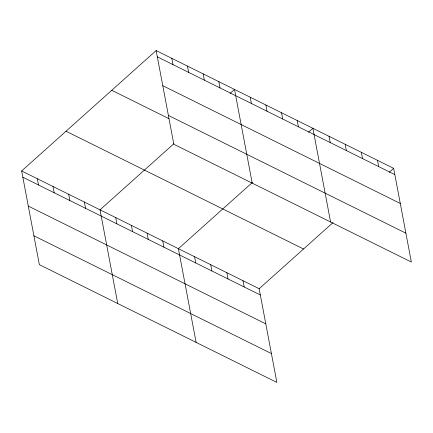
<?xml version="1.0" encoding="UTF-8"?>
<svg xmlns="http://www.w3.org/2000/svg" width="433" height="433" viewBox="0 0 433 433"><rect width="100%" height="100%" fill="white"/><g stroke="black" fill="none" stroke-linecap="round" stroke-linejoin="round"><path stroke-width="0.65" d="M21.65 170.954L259.156 288.724L276.866 382.431L39.354 264.66L21.65 170.954L156.134 50.569L393.646 168.34L411.35 262.046L173.844 144.276L156.134 50.569M173.909 143.686L100.028 209.821L117.733 303.528M230.075 93.404L234.513 89.431L252.217 183.137M252.287 182.547L178.407 248.683L196.111 342.389M308.453 132.271L312.891 128.298L330.595 222.005M259.156 288.724L333.037 222.589M389.207 172.312L393.646 168.34M157.32 56.837L394.826 174.607M162.77 85.691L400.281 203.461M168.388 115.422L405.9 233.192M111.757 90.297L169.032 118.696M66.032 131.226L303.538 248.997M22.835 177.221L260.341 294.992M28.286 206.081L265.797 323.852M33.904 235.806L271.41 353.577M377.495 160.329L378.68 166.597M361.344 152.319L362.529 158.592M345.193 144.313L346.378 150.581M329.042 136.303L330.227 142.571M297.217 120.52L298.402 126.793M281.542 112.748L282.722 119.021M265.862 104.975L267.047 111.249M250.187 97.203L251.373 103.471M218.838 81.658L220.024 87.926M243.005 280.714L244.19 286.987M203.164 73.886L204.349 80.154M226.86 272.709L228.039 278.976M187.489 66.114L188.669 72.381M171.809 58.341L172.994 64.609M210.709 264.698L211.889 270.971M194.558 256.693L195.743 262.961M162.732 240.91L163.912 247.178M147.052 233.138L148.238 239.406M131.378 225.366L132.563 231.633M115.703 217.593L116.888 223.861M84.354 202.043L85.539 208.316M68.679 194.271L69.859 200.544M52.999 186.499L54.185 192.772M37.325 178.726L38.51 184.994"/></g></svg>
